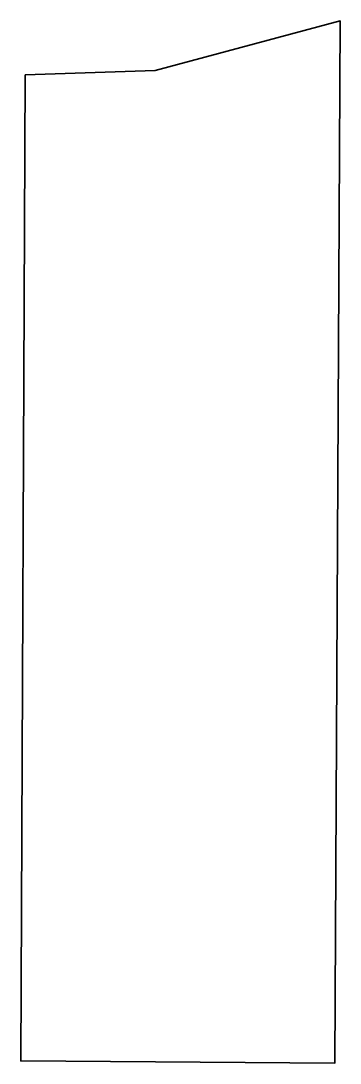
# Model space of a CAD drawing. Extents: x 0 to 722, y -2354 to 0.
import ezdxf

# ---------------------------------------------------------------- set-up
doc = ezdxf.new("R2010")
doc.units = 0
doc.linetypes.add('Solid', pattern=[0])

msp = doc.modelspace()

# ---------------------------------------------------------------- linework, layer by layer
at = {"color": 40, "linetype": 'Solid', "lineweight": 35}
msp.add_lwpolyline([(304, -112), (722, 0), (710, -2354), (0, -2349), (10, -122), (304, -112)], close=True, dxfattribs=at)

doc.saveas('drawing.dxf')
